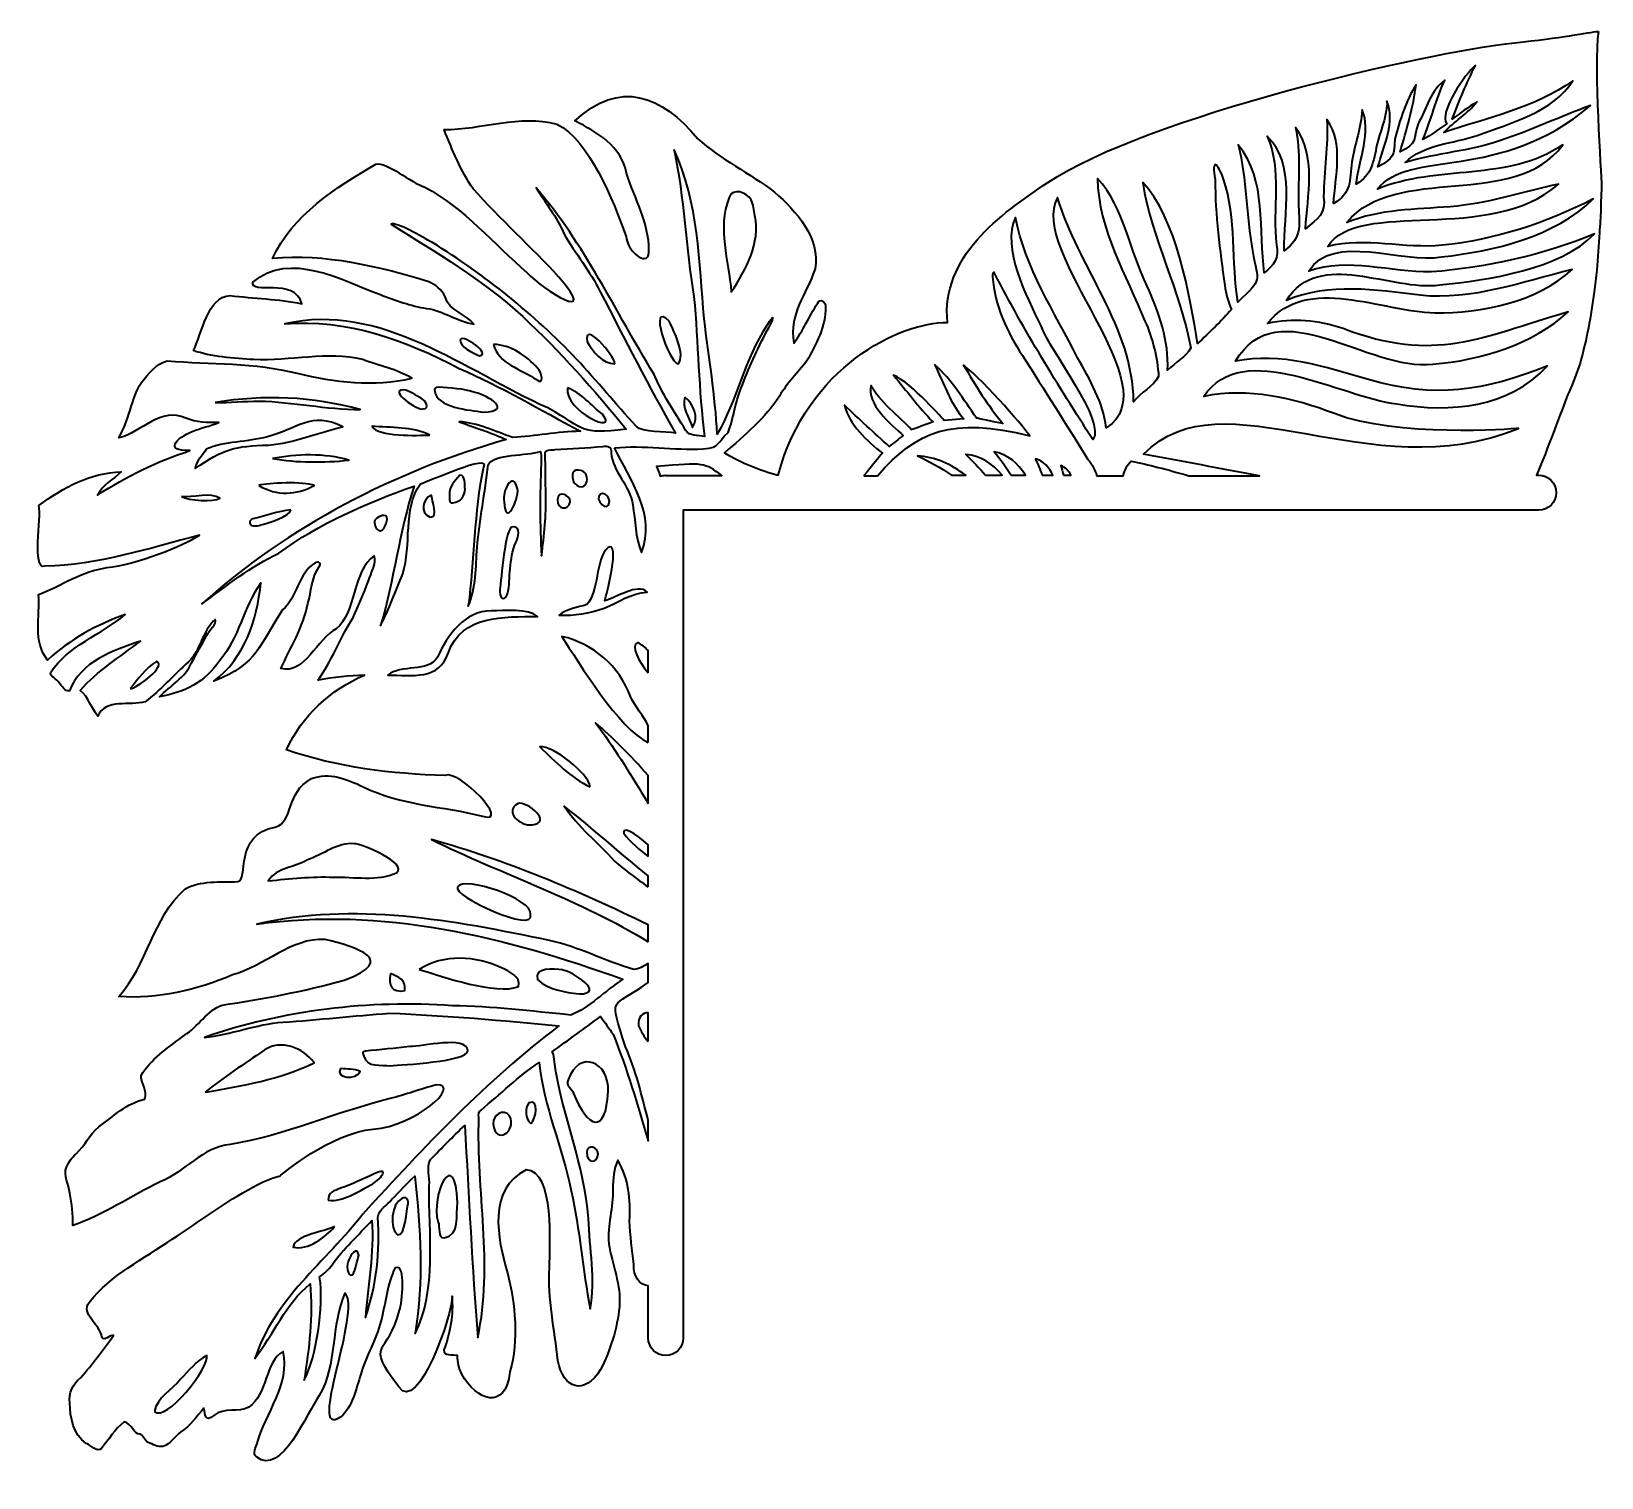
# Model space of a CAD drawing. Header units: millimetres. Extents: x -1 to 282, y 14 to 274.
import ezdxf

# ---------------------------------------------------------------- set-up
doc = ezdxf.new("R2010")
doc.units = ezdxf.units.MM
doc.header["$MEASUREMENT"] = 0
doc.layers.add('Layer 1', color=7, linetype='Continuous', lineweight=0)

msp = doc.modelspace()

# ---------------------------------------------------------------- linework, layer by layer
at = {"layer": 'Layer 1', "color": 18, "lineweight": 35, "true_color": 0x000000}
for points, knots in [([(281.55, 274.5), (279.65, 274.32), (274.71, 273.3), (266.49, 272.45), (250.01, 270.72), (200.1, 259.12), (182.28, 247.26), (173.57, 241.48), (162.98, 233.82), (164.18, 222.04), (155.47, 222.04), (138.99, 214.14), (133.63, 194.52), (130.28, 195.44), (127.04, 196.67), (124, 198.54), (127.53, 201.68), (131.3, 204.79), (133.91, 208.77), (135.22, 211.1), (137.16, 212.97), (138.78, 215.05), (140.44, 218.05), (142.28, 221.37), (142.2, 224.86), (142.28, 225.74), (141.25, 226.55), (140.72, 225.46), (139.21, 223.13), (138.18, 220.52), (136.45, 218.33), (135.64, 223.84), (138.68, 226.87), (140.3, 231.7), (141.29, 237.31), (136.91, 242.08), (133, 245.53), (128.52, 248.92), (123.33, 251.39), (119.13, 255.2), (112.61, 263), (105.09, 265.92), (96.98, 258.37), (101.14, 256.29), (105.34, 253.82), (106.33, 248.92), (107.77, 244.33), (110.38, 239.96), (110.35, 235.02), (110.38, 231.74), (106.96, 234.7), (106.57, 236.33), (106.4, 236.82), (106.26, 237.35), (106.12, 237.84), (104.07, 243.66), (99.45, 255.09), (93.77, 257.77), (87.03, 259.61), (80.22, 256.79), (73.41, 256.79), (74.93, 253.12), (76.38, 249.41), (78.67, 246.13), (83.57, 240.59), (89.15, 235.66), (94.12, 230.19), (101.64, 221.51), (91.23, 227.86), (88.41, 231), (82.3, 236.22), (77.12, 242.61), (69.92, 246.42), (67.63, 247.12), (62.9, 251.14), (61.14, 250.54), (53.94, 246.45), (45.97, 241.26), (42.47, 233.57), (52, 234.42), (61.59, 232.16), (70.66, 229.38), (71.93, 228.78), (72.99, 228), (73.59, 226.66), (74.4, 224.08), (77.33, 223.59), (78.81, 221.72), (75.81, 222.21), (73.31, 224.16), (70.27, 224.58), (67.38, 224.97), (64.66, 226.06), (61.95, 227.05), (54.93, 229.62), (45.65, 235.06), (38.95, 229.31), (38.42, 226.84), (46.43, 230.29), (47.8, 225.39), (43.53, 226.31), (39.16, 226.31), (34.85, 226.91), (30.66, 226.55), (29.81, 220.1), (28.22, 216.96), (31.26, 215.9), (35.6, 215.55), (39.12, 215.34), (45.65, 215.02), (52.35, 216.89), (58.74, 215.34), (61.7, 214.24), (64.88, 213.61), (67.63, 211.98), (60.78, 210.43), (53.69, 211.21), (46.95, 212.87), (39.3, 214.84), (31.33, 214.49), (23.5, 215.12), (21.59, 214.7), (20.04, 212.72), (18.87, 211.24), (16.9, 208.14), (16.69, 204.33), (14.75, 201.22), (18.84, 202.21), (22.37, 206.87), (26.85, 204.79), (28.75, 203.98), (30.8, 203.98), (32.81, 203.98), (31.26, 203.34), (29.53, 203.06), (27.98, 202.39), (25.15, 201.19), (22.82, 198.86), (27.59, 198.93), (21.63, 196.99), (16.09, 194.27), (10.94, 190.92), (11.85, 192.79), (13.76, 193.68), (15.2, 195.12), (9.63, 194.95), (4.76, 192.3), (0.35, 189.05), (0.92, 186.87), (-0.99, 177.45), (1.45, 178.08), (10.97, 178.26), (20.14, 181.33), (29.32, 183.69), (26.49, 181.79), (17.89, 178.4), (12.63, 177.84), (8.22, 177.27), (4.41, 174.59), (0.32, 173), (0.63, 168.98), (-0.78, 164.54), (1.94, 161.18), (5.93, 164.92), (10.79, 167.57), (15.91, 169.37), (11.82, 165.88), (5.36, 163.58), (2.54, 159), (2.15, 158.19), (3.74, 157.83), (4.02, 157.06), (4.48, 156.49), (5.08, 155.54), (5.86, 155.61), (7.94, 160.94), (13.69, 162.95), (18.66, 164.57), (14.96, 161.75), (10.87, 159.24), (7.83, 155.72), (9.38, 154.45), (9.7, 152.58), (11.01, 151.09), (12.42, 154.34), (16.79, 152.82), (19.54, 153.67), (22.33, 155.75), (24.69, 158.54), (27.34, 160.87), (29.56, 162.98), (29.84, 166.44), (32.14, 168.52), (32.63, 167.71), (30.9, 166.51), (30.66, 165.66), (29.7, 164.01), (28.82, 162.35), (27.9, 160.69), (26.71, 157.97), (24.06, 156.56), (22.08, 154.55), (26.74, 155.4), (30.27, 157.13), (32.98, 161.11), (36.48, 165.17), (37.22, 170.78), (40.39, 175.08), (39.65, 168.42), (37.46, 161.5), (31.93, 157.41), (39.93, 160.48), (40.11, 163.94), (44.27, 170.22), (46.95, 172.51), (47.13, 176.78), (50.09, 178.65), (50.73, 179.07), (51.47, 178.68), (50.84, 177.94), (49.53, 176), (49.49, 173.53), (48.86, 171.38), (48.01, 167.18), (45.79, 163.51), (43.99, 159.67), (48.15, 158.4), (50.55, 165.06), (53.97, 166.83), (57.54, 169.54), (56.94, 177.38), (60.82, 179.99), (61.31, 178.58), (60.18, 176.85), (59.8, 175.44), (58.88, 173.18), (58, 170.92), (56.94, 168.73), (54.65, 165.14), (53.16, 161.01), (50.69, 157.55), (53.52, 158.08), (56.3, 158.36), (59.09, 158.47), (52.99, 155.89), (47.73, 151.09), (45.01, 144.99), (54.19, 141.85), (63.96, 140.65), (73.62, 140.37), (76.02, 141.57), (85.72, 131.48), (80.36, 133.03), (73.2, 134.9), (65.55, 134.94), (58.84, 138.36), (55.95, 139.66), (52.67, 141.08), (49.53, 139.81), (44.73, 137.23), (46.39, 132.08), (42.97, 131.06), (35.49, 129.82), (38.21, 121.46), (36.23, 121.25), (33.06, 121.11), (29.53, 121.5), (26.67, 119.91), (20.88, 114.69), (19.93, 106.29), (14.78, 100.54), (21.73, 100.01), (28.89, 101.74), (35.28, 104.42), (41.03, 106.01), (45.83, 111.12), (51.96, 110.84), (57.54, 109.43), (65.4, 107.17), (55.39, 103.47), (48.15, 101.46), (40.82, 100.12), (33.41, 98.99), (30.66, 98), (29.07, 95.11), (26.6, 93.56), (23.92, 91.48), (21.06, 89.68), (19.09, 86.82), (18.77, 86.43), (18.73, 86.01), (18.87, 85.58), (19.12, 84.56), (20.07, 82.69), (19.33, 81.99), (16.26, 81.35), (13.72, 78.88), (11.18, 77.05), (9.42, 75.74), (8.71, 73.62), (7.06, 72.21), (6.35, 71.51), (5.75, 70.73), (5.33, 69.81), (4.73, 68.26), (5.79, 66.67), (5.93, 65.12), (6.31, 63.18), (6.56, 61.24), (6.49, 59.27), (12.03, 61.21), (16.97, 64.56), (22.23, 67.13), (26.71, 68.93), (29.84, 73.41), (34.85, 73.87), (44.73, 75.46), (53.97, 79.76), (63.68, 82.13), (66.46, 82.83), (69.25, 83.89), (72.07, 84.63), (72.07, 84.63), (72.07, 84.63), (72.07, 84.63), (76.62, 84.63), (68.23, 77.19), (60.64, 76.62), (53.06, 76.06), (43.89, 68.23), (43.89, 68.23), (42.19, 67.73), (40.57, 67.1), (39.05, 66.22), (33.9, 63.54), (29.32, 59.94), (24.41, 56.83), (19.26, 53.23), (13.41, 50.45), (9.42, 45.4), (7.83, 43.39), (11.5, 41.31), (11.71, 39.16), (12.1, 38.21), (13.12, 39.72), (13.83, 39.41), (11.89, 36.83), (10.05, 34.25), (7.9, 31.86), (6.49, 30.69), (5.72, 29.1), (5.93, 27.27), (6, 24.66), (6.53, 21.48), (8.89, 20), (9.74, 19.72), (10.83, 18.24), (11.64, 19.09), (12.98, 20.71), (14.01, 22.54), (15.73, 23.85), (17.07, 23.6), (17.6, 21.52), (18.56, 21.66), (19.16, 21.63), (19.37, 20.39), (20.07, 20.18), (20.92, 19.83), (21.77, 19.26), (22.72, 19.44), (24.09, 19.79), (24.8, 21.27), (25.96, 22.05), (27.66, 23.21), (28.79, 24.77), (30.13, 26.35), (30.41, 24.94), (30.27, 23.78), (31.89, 25.01), (33.83, 26.6), (36.3, 25.44), (38.21, 26.53), (41.56, 28.75), (41.17, 34.82), (44.41, 36.55), (45.76, 30.69), (41.24, 25.44), (39.69, 20), (39.41, 19.23), (38.88, 18.24), (39.58, 17.57), (44.1, 13.83), (48.72, 25.68), (50.91, 28.61), (54.22, 34.25), (52.92, 41.24), (55.53, 47.1), (58.74, 44.13), (48.61, 20.64), (54.75, 24.69), (57.01, 26.63), (57.47, 29.81), (58.42, 32.46), (59.27, 35.77), (61.24, 38.66), (62.02, 41.98), (62.9, 45.19), (63.11, 48.65), (64.59, 51.65), (66.67, 52.49), (65.83, 45.19), (65.4, 43.99), (63.32, 35.74), (58.91, 38.45), (65.26, 30.2), (68.62, 25.01), (75.07, 43.43), (74.86, 46.53), (75.25, 43.32), (74.51, 39.9), (73.45, 36.87), (73.27, 35.56), (75.07, 36.02), (75.85, 35.81), (75.78, 34.61), (76.16, 33.51), (76.59, 32.49), (79.3, 27.76), (84.42, 25.72), (85.3, 32.88), (86.89, 38.7), (86.29, 44.98), (84.84, 50.76), (83.04, 56.94), (81.17, 65.79), (88.23, 69.32), (93.45, 69.11), (92.43, 55.56), (92.43, 51.68), (92.04, 46.07), (93.38, 40.46), (93.94, 34.92), (94.9, 29.77), (98.74, 28.57), (101.64, 33.3), (103.4, 36.79), (104.67, 40.71), (105.02, 44.63), (105.41, 48.54), (103.68, 52.21), (103.12, 55.99), (102.83, 59.3), (103.93, 62.55), (103.86, 65.86), (103.86, 67.66), (104, 69.43), (104.74, 71.05), (106.75, 67.59), (107.07, 63.99), (106.86, 60.11), (106.93, 57.47), (107.35, 54.86), (107.6, 52.25), (107.56, 50.09), (108.58, 48.54), (110.24, 48.37), (110.24, 48.37), (110.24, 38.98), (110.24, 38.98), (110.24, 37.25), (111.65, 35.84), (113.38, 35.84), (115.11, 35.84), (116.52, 37.25), (116.52, 38.98), (116.52, 38.98), (116.52, 42.72), (116.52, 42.72), (116.52, 42.72), (116.52, 188.21), (116.52, 188.21), (116.52, 188.21), (268.18, 188.21), (268.18, 188.21), (268.18, 188.21), (270.79, 188.21), (270.79, 188.21), (272.52, 188.21), (273.93, 189.62), (273.93, 191.35), (273.93, 193.08), (272.52, 194.49), (270.79, 194.49), (270.79, 194.49), (270.37, 194.49), (270.37, 194.49), (272.27, 198.86), (275.06, 206.62), (275.98, 208.92), (276.08, 209.13), (276.15, 209.34), (276.26, 209.51), (277, 211.21), (277.64, 212.94), (278.24, 214.7), (279.44, 218.9), (280.21, 223.2), (280.78, 227.54), (280.95, 228.85), (281.09, 230.15), (281.23, 231.46), (281.45, 233.72), (281.59, 235.97), (281.73, 238.23), (281.83, 239.64), (281.9, 241.05), (281.98, 242.46), (281.98, 243.56), (282.01, 244.65), (282.08, 245.75), (282.08, 245.99), (282.08, 246.27), (282.08, 246.52), (282.12, 248.96), (280.63, 268.11), (281.55, 274.5)], [0, 0, 0, 0, 1, 1, 1, 2, 2, 2, 3, 3, 3, 4, 4, 4, 5, 5, 5, 6, 6, 6, 7, 7, 7, 8, 8, 8, 9, 9, 9, 10, 10, 10, 11, 11, 11, 12, 12, 12, 13, 13, 13, 14, 14, 14, 15, 15, 15, 16, 16, 16, 17, 17, 17, 18, 18, 18, 19, 19, 19, 20, 20, 20, 21, 21, 21, 22, 22, 22, 23, 23, 23, 24, 24, 24, 25, 25, 25, 26, 26, 26, 27, 27, 27, 28, 28, 28, 29, 29, 29, 30, 30, 30, 31, 31, 31, 32, 32, 32, 33, 33, 33, 34, 34, 34, 35, 35, 35, 36, 36, 36, 37, 37, 37, 38, 38, 38, 39, 39, 39, 40, 40, 40, 41, 41, 41, 42, 42, 42, 43, 43, 43, 44, 44, 44, 45, 45, 45, 46, 46, 46, 47, 47, 47, 48, 48, 48, 49, 49, 49, 50, 50, 50, 51, 51, 51, 52, 52, 52, 53, 53, 53, 54, 54, 54, 55, 55, 55, 56, 56, 56, 57, 57, 57, 58, 58, 58, 59, 59, 59, 60, 60, 60, 61, 61, 61, 62, 62, 62, 63, 63, 63, 64, 64, 64, 65, 65, 65, 66, 66, 66, 67, 67, 67, 68, 68, 68, 69, 69, 69, 70, 70, 70, 71, 71, 71, 72, 72, 72, 73, 73, 73, 74, 74, 74, 75, 75, 75, 76, 76, 76, 77, 77, 77, 78, 78, 78, 79, 79, 79, 80, 80, 80, 81, 81, 81, 82, 82, 82, 83, 83, 83, 84, 84, 84, 85, 85, 85, 86, 86, 86, 87, 87, 87, 88, 88, 88, 89, 89, 89, 90, 90, 90, 91, 91, 91, 92, 92, 92, 93, 93, 93, 94, 94, 94, 95, 95, 95, 96, 96, 96, 97, 97, 97, 98, 98, 98, 99, 99, 99, 100, 100, 100, 101, 101, 101, 102, 102, 102, 103, 103, 103, 104, 104, 104, 105, 105, 105, 106, 106, 106, 107, 107, 107, 108, 108, 108, 109, 109, 109, 110, 110, 110, 111, 111, 111, 112, 112, 112, 113, 113, 113, 114, 114, 114, 115, 115, 115, 116, 116, 116, 117, 117, 117, 118, 118, 118, 119, 119, 119, 120, 120, 120, 121, 121, 121, 122, 122, 122, 123, 123, 123, 124, 124, 124, 125, 125, 125, 126, 126, 126, 127, 127, 127, 128, 128, 128, 129, 129, 129, 130, 130, 130, 131, 131, 131, 132, 132, 132, 133, 133, 133, 134, 134, 134, 135, 135, 135, 136, 136, 136, 137, 137, 137, 138, 138, 138, 139, 139, 139, 140, 140, 140, 141, 141, 141, 142, 142, 142, 143, 143, 143, 144, 144, 144, 145, 145, 145, 146, 146, 146, 147, 147, 147, 148, 148, 148, 149, 149, 149, 150, 150, 150, 151, 151, 151, 152, 152, 152, 153, 153, 153, 154, 154, 154, 155, 155, 155, 156, 156, 156, 157, 157, 157, 158, 158, 158, 159, 159, 159, 160, 160, 160, 161, 161, 161, 162, 162, 162, 163, 163, 163, 164, 164, 164, 165, 165, 165, 166, 166, 166, 167, 167, 167, 168, 168, 168, 169, 169, 169, 170, 170, 170, 171, 171, 171, 172, 172, 172, 173, 173, 173, 174, 174, 174, 175, 175, 175, 175]), ([(252.98, 228.81), (244.05, 227.58), (231.28, 235.44), (225.28, 226.02), (233.08, 229.27), (241.34, 227.89), (249.41, 226.94), (258.73, 225.95), (267.93, 229.41), (276.82, 231.56), (270.37, 225.74), (260.6, 223.63), (252.06, 223.8), (242.43, 223.91), (229.06, 230.86), (221.86, 221.86), (226.45, 222.89), (231.07, 222.39), (235.51, 220.94), (252.17, 214.59), (260.1, 219.25), (276.08, 223.94), (269.7, 218.05), (260.28, 215.23), (251.71, 214.52), (240.1, 213.11), (223.77, 228.11), (216.11, 215.05), (224.3, 216.75), (232.27, 214), (240.07, 211.77), (251.92, 208.24), (260.99, 209.66), (272.34, 214.21), (265.32, 206.59), (254.99, 205.74), (245.18, 207.36), (235.2, 208.53), (217.42, 219.36), (210.4, 208.7), (218.44, 210.33), (226.52, 208.46), (233.93, 205.6), (245.18, 201.3), (265.85, 202.78), (267.16, 202.95), (240.21, 191.91), (214, 213.04), (199.5, 198.3), (206.48, 196.99), (213.47, 195.69), (220.45, 194.42), (220.45, 194.42), (207.68, 194.42), (207.68, 194.42), (203.87, 195.47), (200.27, 196.5), (197.31, 197.03), (196.53, 196.39), (196.22, 195.4), (195.83, 194.42), (195.83, 194.42), (191.1, 194.42), (191.1, 194.42), (190.75, 195.47), (190.29, 196.5), (189.48, 197.34), (185.63, 203.62), (181.68, 209.87), (177.69, 216.08), (174.91, 220.27), (172.68, 225.18), (172.3, 230.26), (172.23, 230.68), (172.4, 231.49), (172.72, 230.82), (178.01, 220.52), (184.11, 210.68), (190.39, 200.94), (192.93, 204.08), (182.49, 217.17), (181.01, 221.4), (178.54, 226.52), (173.81, 235.55), (176.46, 240.98), (178.12, 231.99), (183.52, 223.8), (187.64, 215.69), (189.83, 211.7), (192.26, 207.68), (192.79, 203.06), (204.61, 210.26), (178.51, 234.81), (184.01, 244.58), (187.75, 232.06), (197.63, 221.26), (197.73, 207.75), (199.04, 209.41), (201.26, 210.5), (202.25, 212.3), (202, 215.76), (201.19, 219.15), (199.78, 222.29), (196.39, 230.54), (191.35, 238.8), (191.24, 247.97), (196.14, 242.64), (196.99, 234.91), (200.2, 228.6), (202.28, 223.8), (204.15, 218.72), (203.87, 213.43), (205.18, 214.74), (207.26, 215.86), (208.03, 217.45), (206.23, 227.68), (200.98, 237.03), (199.39, 247.26), (205.35, 241.16), (207.96, 226.7), (209.27, 218.23), (211.42, 220.24), (213.5, 222.25), (215.41, 224.4), (214.7, 225.78), (214.38, 227.22), (214.17, 228.71), (213.32, 235.02), (212.44, 241.37), (212.44, 247.79), (211.7, 251.71), (212.9, 250.93), (213.96, 247.86), (216.32, 240.7), (215.37, 233.01), (216.54, 225.67), (221.12, 230.22), (220.24, 228.95), (219.15, 234.99), (218.12, 241.3), (218.12, 247.83), (216.61, 254.04), (221.83, 247.76), (220.24, 238.55), (221.3, 230.96), (222.99, 232.27), (224.12, 233.72), (223.48, 236.04), (222.74, 242.5), (224.51, 249.48), (221.83, 255.59), (227.08, 250.68), (224.83, 241.58), (224.86, 234.95), (228.39, 237.35), (227.51, 239.96), (227.47, 243.7), (227.4, 248.18), (227.89, 252.73), (226.94, 257.18), (230.75, 252.13), (229.09, 244.83), (228.71, 238.9), (230.89, 240.74), (232.48, 241.62), (231.99, 244.69), (232.06, 249.31), (232.87, 254), (232.59, 258.59), (235.69, 254.32), (234.1, 248.36), (233.79, 243.45), (237.14, 245.43), (236.64, 247.58), (237.1, 251), (237.6, 254.14), (238.76, 257.18), (238.94, 260.35), (240.63, 256.79), (238.37, 251.07), (237.84, 246.98), (240.74, 248.5), (240.95, 251.14), (241.62, 254.04), (242.18, 256.4), (243.17, 258.66), (243.42, 261.06), (243.45, 261.34), (243.42, 261.58), (243.38, 261.94), (245, 258.37), (242.82, 253.72), (241.79, 250.08), (244.79, 251.78), (244.62, 251.99), (244.86, 255.13), (245.78, 258.48), (246.77, 261.97), (248.67, 264.87), (248.18, 260.99), (246.94, 256.68), (245.78, 252.77), (248.99, 254.28), (248.04, 254.99), (249.06, 257.85), (250.44, 260.49), (251.39, 263.98), (253.86, 265.71), (252.2, 262.22), (251.46, 258.55), (249.87, 255.02), (251.32, 255.66), (252.73, 256.96), (254.21, 257.85), (252.66, 259.86), (257.6, 266.95), (259.36, 268.36), (257.85, 265.36), (256.4, 261.9), (255.16, 258.66), (256.65, 259.75), (258.06, 260.88), (259.64, 261.8), (257.99, 259.72), (255.55, 258.2), (253.65, 256.29), (261.48, 258.87), (270.19, 260.77), (276.93, 265.61), (273.4, 259.93), (265.68, 257.99), (259.68, 255.76), (255.34, 254.21), (249.98, 254.21), (246.73, 250.86), (252.34, 252.59), (258.34, 252.87), (263.88, 254.85), (269.38, 256.61), (274.78, 259.22), (280.11, 261.13), (263.67, 247.16), (247.26, 253.44), (241.72, 246.06), (252.38, 250.54), (265.29, 247.3), (275.1, 254.04), (266.56, 242.25), (244.97, 250.79), (236.18, 240.07), (242.15, 242.46), (248.53, 242.43), (254.81, 242.89), (261.44, 243.45), (267.9, 245.53), (274.36, 246.98), (261.97, 236.04), (238.27, 244.48), (232.73, 235.73), (239.54, 237.45), (246.52, 235.23), (253.4, 235.97), (262.82, 236.89), (272.27, 239.99), (280.6, 244.3), (273.72, 237.49), (262.71, 234.88), (253.26, 233.86), (246.17, 232.55), (233.64, 238.37), (229.31, 231.28), (236.5, 233.82), (244.02, 231.03), (251.42, 231.14), (261.37, 231.95), (271.67, 234.14), (280.81, 238.02), (274.74, 231.6), (261.55, 229.66), (252.98, 228.81)], [0, 0, 0, 0, 1, 1, 1, 2, 2, 2, 3, 3, 3, 4, 4, 4, 5, 5, 5, 6, 6, 6, 7, 7, 7, 8, 8, 8, 9, 9, 9, 10, 10, 10, 11, 11, 11, 12, 12, 12, 13, 13, 13, 14, 14, 14, 15, 15, 15, 16, 16, 16, 17, 17, 17, 18, 18, 18, 19, 19, 19, 20, 20, 20, 21, 21, 21, 22, 22, 22, 23, 23, 23, 24, 24, 24, 25, 25, 25, 26, 26, 26, 27, 27, 27, 28, 28, 28, 29, 29, 29, 30, 30, 30, 31, 31, 31, 32, 32, 32, 33, 33, 33, 34, 34, 34, 35, 35, 35, 36, 36, 36, 37, 37, 37, 38, 38, 38, 39, 39, 39, 40, 40, 40, 41, 41, 41, 42, 42, 42, 43, 43, 43, 44, 44, 44, 45, 45, 45, 46, 46, 46, 47, 47, 47, 48, 48, 48, 49, 49, 49, 50, 50, 50, 51, 51, 51, 52, 52, 52, 53, 53, 53, 54, 54, 54, 55, 55, 55, 56, 56, 56, 57, 57, 57, 58, 58, 58, 59, 59, 59, 60, 60, 60, 61, 61, 61, 62, 62, 62, 63, 63, 63, 64, 64, 64, 65, 65, 65, 66, 66, 66, 67, 67, 67, 68, 68, 68, 69, 69, 69, 70, 70, 70, 71, 71, 71, 72, 72, 72, 73, 73, 73, 74, 74, 74, 75, 75, 75, 76, 76, 76, 77, 77, 77, 78, 78, 78, 79, 79, 79, 80, 80, 80, 81, 81, 81, 82, 82, 82, 83, 83, 83, 84, 84, 84, 85, 85, 85, 86, 86, 86, 87, 87, 87, 88, 88, 88, 89, 89, 89, 90, 90, 90, 91, 91, 91, 92, 92, 92, 93, 93, 93, 93]), ([(104.14, 199.43), (107, 193.68), (111.72, 187.25), (109.01, 180.59), (107.84, 183.3), (107.95, 186.3), (107.42, 189.16), (106.96, 192.65), (103.82, 195.09), (103.54, 198.54), (103.65, 199.64), (102.98, 199.85), (102.02, 199.67), (99.17, 199.46), (96.31, 199.28), (93.45, 199.14), (92.85, 199), (91.51, 199.28), (91.65, 198.37), (91.69, 195.9), (91.72, 193.43), (91.76, 190.96), (91.86, 187.22), (91.48, 183.73), (90.98, 179.99), (90.66, 185.53), (90.7, 191.03), (90.91, 196.57), (90.95, 197.27), (90.98, 198.01), (90.8, 198.76), (88.37, 198.01), (82.37, 198.37), (81.39, 196.39), (80.79, 191.42), (79.8, 186.48), (79.37, 181.47), (79.13, 177.91), (79.2, 174.27), (77.79, 170.92), (78.85, 179.21), (78.81, 187.78), (80.5, 195.97), (82.13, 198.72), (70.45, 193.25), (69.14, 192.97), (65.93, 188.31), (67.63, 181.93), (65.97, 176.74), (64.73, 173.6), (63.5, 170.43), (61.98, 167.43), (64.42, 175.65), (65.33, 184.36), (68.02, 192.55), (59.48, 189.51), (50.94, 185.84), (43.6, 180.45), (38.56, 178.08), (34.25, 174.59), (29.77, 171.31), (45.26, 185.31), (64.59, 195.23), (84.6, 200.94), (81.81, 202.25), (79.02, 203.02), (76.13, 204.15), (79.52, 203.98), (82.59, 202.35), (85.76, 201.33), (89.82, 201.51), (93.91, 202.35), (98, 202.42), (90.77, 206.3), (83.68, 210.47), (76.16, 213.75), (66.43, 218.9), (55.88, 222.74), (44.7, 221.76), (62.05, 225.81), (77.08, 213.36), (92.11, 206.62), (99.31, 202.64), (97.58, 201.86), (106.26, 202.78), (100.44, 209.94), (94.33, 216.82), (87.59, 223.1), (80.47, 229.66), (72.04, 234.63), (63.85, 239.75), (64.84, 240.24), (69.36, 237.49), (71.33, 236.43), (80.79, 230.61), (89.61, 223.48), (97.3, 215.44), (101, 211.49), (104.35, 207.26), (108.06, 203.34), (109.22, 202.11), (113.28, 202.42), (115.15, 202.11), (110.28, 210.43), (106.05, 219), (101.56, 227.58), (99.77, 231.32), (97.05, 234.49), (95, 238.09), (93.73, 241.09), (91.69, 243.59), (90.03, 246.31), (98.64, 236.26), (104.35, 224.01), (111.23, 212.76), (112.75, 209.16), (114.93, 205.95), (116.95, 202.64), (117.62, 201.44), (119.2, 201.75), (120.4, 201.47), (119.27, 209.94), (119.27, 218.26), (118.46, 226.7), (117.02, 235.48), (116.73, 244.44), (114.9, 253.15), (119.31, 243.7), (119.42, 232.87), (120.3, 222.67), (121.14, 215.76), (122.31, 208.88), (122.66, 201.89), (126.26, 208.1), (127.53, 215.48), (131.62, 221.47), (132.89, 223.48), (133.14, 223.31), (132.01, 221.19), (130.17, 217.84), (128.55, 214.35), (127.21, 210.78), (125.98, 208.07), (125.66, 204.96), (124.64, 202.21), (122.59, 200.59), (123.37, 199.43), (120.16, 199.25), (114.83, 198.97), (109.4, 199.99), (104.14, 199.43)], [0, 0, 0, 0, 1, 1, 1, 2, 2, 2, 3, 3, 3, 4, 4, 4, 5, 5, 5, 6, 6, 6, 7, 7, 7, 8, 8, 8, 9, 9, 9, 10, 10, 10, 11, 11, 11, 12, 12, 12, 13, 13, 13, 14, 14, 14, 15, 15, 15, 16, 16, 16, 17, 17, 17, 18, 18, 18, 19, 19, 19, 20, 20, 20, 21, 21, 21, 22, 22, 22, 23, 23, 23, 24, 24, 24, 25, 25, 25, 26, 26, 26, 27, 27, 27, 28, 28, 28, 29, 29, 29, 30, 30, 30, 31, 31, 31, 32, 32, 32, 33, 33, 33, 34, 34, 34, 35, 35, 35, 36, 36, 36, 37, 37, 37, 38, 38, 38, 39, 39, 39, 40, 40, 40, 41, 41, 41, 42, 42, 42, 43, 43, 43, 44, 44, 44, 45, 45, 45, 46, 46, 46, 47, 47, 47, 48, 48, 48, 49, 49, 49, 50, 50, 50, 50]), ([(124.81, 244.58), (125.45, 246.38), (127.99, 245.53), (128.76, 244.16), (129.26, 243.31), (129.22, 242.25), (129.47, 241.3), (130.53, 236.36), (127.81, 231.56), (125.2, 227.54), (124.74, 233.36), (122.63, 238.83), (124.81, 244.58)], [0, 0, 0, 0, 1, 1, 1, 2, 2, 2, 3, 3, 3, 4, 4, 4, 4]), ([(114.02, 222.29), (114.79, 220.49), (117.05, 216.22), (115.61, 214.59), (113.81, 215.02), (110.14, 226.02), (114.02, 222.29)], [0, 0, 0, 0, 1, 1, 1, 2, 2, 2, 2]), ([(104.18, 214.59), (102.13, 214.52), (100.12, 216.85), (99.24, 218.55), (98.39, 222.64), (104.28, 216.01), (104.18, 214.59)], [0, 0, 0, 0, 1, 1, 1, 2, 2, 2, 2]), ([(76.34, 218.97), (76.94, 219.92), (82.06, 216.22), (79.8, 216.04), (78.81, 216.39), (76.06, 217.77), (76.34, 218.97)], [0, 0, 0, 0, 1, 1, 1, 2, 2, 2, 2]), ([(82.34, 218.09), (85.48, 217.98), (88.26, 216.04), (90.28, 213.78), (91.02, 213.15), (91.62, 210.57), (90.06, 211.74), (87.49, 213.57), (83.11, 214.59), (82.34, 218.09)], [0, 0, 0, 0, 1, 1, 1, 2, 2, 2, 3, 3, 3, 3]), ([(151.59, 194.42), (151.59, 194.42), (149.15, 194.42), (149.15, 194.42), (149.15, 194.42), (149.15, 194.49), (149.15, 194.49), (150.53, 196.14), (152.01, 197.94), (152.44, 198.47), (149.65, 200.73), (146.51, 203.59), (145.59, 207.12), (148.31, 204.58), (150.95, 202.14), (153.67, 199.67), (154.48, 200.31), (155.33, 200.98), (156.21, 201.68), (153.95, 203.66), (149.44, 207.5), (150.42, 210.68), (151.66, 208), (155.75, 204.86), (157.69, 202.71), (157.69, 202.71), (159.53, 203.34), (161.57, 204.12), (158.96, 206.76), (156.85, 209.69), (154.45, 212.55), (157.76, 211.07), (163.58, 204.36), (163.58, 204.36), (163.58, 204.36), (167.11, 204.68), (167.11, 204.68), (165.03, 206.97), (164.01, 209.9), (162.67, 212.65), (162.42, 213.22), (162.17, 213.82), (161.92, 214.38), (164.99, 211.7), (167.08, 208.07), (169.44, 204.79), (169.44, 204.79), (172.61, 204.08), (174.17, 203.8), (171.41, 207.12), (169.23, 210.71), (167.08, 214.35), (171.13, 211.21), (178.65, 202.28), (179.03, 201.61), (165.06, 205.11), (158.57, 202.49), (151.59, 194.42)], [0, 0, 0, 0, 1, 1, 1, 2, 2, 2, 3, 3, 3, 4, 4, 4, 5, 5, 5, 6, 6, 6, 7, 7, 7, 8, 8, 8, 9, 9, 9, 10, 10, 10, 11, 11, 11, 12, 12, 12, 13, 13, 13, 14, 14, 14, 15, 15, 15, 16, 16, 16, 17, 17, 17, 18, 18, 18, 19, 19, 19, 19]), ([(66.11, 209.87), (67.27, 209.8), (68.26, 208.84), (69.32, 208.35), (70.03, 208.03), (71.01, 206.52), (69.64, 206.45), (68.65, 206.09), (63.32, 209.87), (66.11, 209.87)], [0, 0, 0, 0, 1, 1, 1, 2, 2, 2, 3, 3, 3, 3]), ([(72.39, 210.36), (74.61, 210.22), (76.87, 210.11), (78.99, 209.44), (81.53, 208.77), (85.87, 206.06), (80.47, 205.88), (77.96, 206.27), (72.14, 206.62), (71.75, 209.62), (71.58, 210.11), (71.79, 210.4), (72.39, 210.36)], [0, 0, 0, 0, 1, 1, 1, 2, 2, 2, 3, 3, 3, 4, 4, 4, 4]), ([(95.67, 210.26), (98.18, 209.34), (99.91, 207.05), (101.99, 205.49), (105.09, 201.61), (95.14, 205.92), (95.67, 210.26)], [0, 0, 0, 0, 1, 1, 1, 2, 2, 2, 2]), ([(32.14, 207.61), (40.92, 209.06), (49.64, 208.7), (58.31, 206.34), (52.18, 206.34), (46.18, 207.75), (40.04, 207.86), (37.43, 207.86), (34.78, 207.57), (32.14, 207.61)], [0, 0, 0, 0, 1, 1, 1, 2, 2, 2, 3, 3, 3, 3]), ([(116.84, 208.56), (118.43, 207.29), (119.42, 204.96), (118.22, 203.09), (117.69, 204.89), (116.17, 206.73), (116.84, 208.56)], [0, 0, 0, 0, 1, 1, 1, 2, 2, 2, 2]), ([(30.55, 199.21), (33.76, 200.66), (37.99, 200.41), (41.56, 201.44), (46.88, 202.71), (49.39, 206.13), (55.17, 203.24), (50.66, 202.21), (46.43, 200.31), (41.77, 199.92), (35.74, 199.81), (33.55, 199.21), (28.54, 195.69), (28.65, 197.27), (29.95, 197.94), (30.55, 199.21)], [0, 0, 0, 0, 1, 1, 1, 2, 2, 2, 3, 3, 3, 4, 4, 4, 5, 5, 5, 5]), ([(70.84, 201.75), (68.62, 201.68), (61.45, 201.33), (60.43, 203.34), (63.89, 203.02), (67.63, 203.27), (70.84, 201.75)], [0, 0, 0, 0, 1, 1, 1, 2, 2, 2, 2]), ([(42.47, 197.52), (46.74, 198.3), (51.93, 198.54), (56.23, 197.2), (51.68, 196.78), (46.95, 196.71), (42.47, 197.52)], [0, 0, 0, 0, 1, 1, 1, 2, 2, 2, 2]), ([(171.06, 194.49), (169.9, 195.83), (168.66, 197.06), (167.5, 198.26), (170.07, 198.08), (172.33, 196.57), (174.06, 194.49), (174.06, 194.49), (171.06, 194.49), (171.06, 194.49)], [0, 0, 0, 0, 1, 1, 1, 2, 2, 2, 3, 3, 3, 3]), ([(175.68, 194.49), (174.77, 196), (173.71, 197.41), (172.58, 198.72), (175.01, 198.33), (176.88, 196.67), (178.26, 194.49), (178.26, 194.49), (175.68, 194.49), (175.68, 194.49)], [0, 0, 0, 0, 1, 1, 1, 2, 2, 2, 3, 3, 3, 3]), ([(86.68, 192.02), (86.89, 190.01), (84.42, 184.86), (84.24, 189.76), (83.89, 191.52), (85.72, 195.58), (86.68, 192.02)], [0, 0, 0, 0, 1, 1, 1, 2, 2, 2, 2]), ([(97.65, 195.44), (100.22, 195.37), (99.31, 190.82), (96.98, 193), (96.38, 193.78), (96.24, 195.65), (97.65, 195.44)], [0, 0, 0, 0, 1, 1, 1, 2, 2, 2, 2]), ([(113.38, 194.45), (113.38, 194.45), (113.38, 194.49), (113.38, 194.49), (113.03, 194.49), (112.71, 194.42), (112.4, 194.31), (112.18, 194.91), (111.97, 195.51), (111.72, 196.07), (120.4, 196.85), (120.4, 196.71), (123.47, 194.45), (123.47, 194.45), (113.38, 194.45), (113.38, 194.45)], [0, 0, 0, 0, 1, 1, 1, 2, 2, 2, 3, 3, 3, 4, 4, 4, 5, 5, 5, 5]), ([(164.92, 194.49), (162.98, 195.86), (160.87, 197.03), (158.75, 197.98), (161.92, 197.84), (164.89, 196.46), (167.46, 194.49), (167.46, 194.49), (164.92, 194.49), (164.92, 194.49)], [0, 0, 0, 0, 1, 1, 1, 2, 2, 2, 3, 3, 3, 3]), ([(181.26, 194.49), (180.9, 195.51), (180.48, 196.5), (180.02, 197.45), (181.54, 197.03), (182.53, 195.93), (183.2, 194.49), (183.2, 194.49), (181.26, 194.49), (181.26, 194.49)], [0, 0, 0, 0, 1, 1, 1, 2, 2, 2, 3, 3, 3, 3]), ([(185.07, 194.49), (184.93, 195.09), (184.78, 195.69), (184.61, 196.25), (185.42, 195.9), (186.02, 195.3), (186.44, 194.49), (186.44, 194.49), (185.07, 194.49), (185.07, 194.49)], [0, 0, 0, 0, 1, 1, 1, 2, 2, 2, 3, 3, 3, 3]), ([(40.04, 192.65), (41.59, 193.15), (48.22, 193.39), (49.99, 192.62), (46.78, 190.92), (43.25, 190.71), (40.04, 192.65)], [0, 0, 0, 0, 1, 1, 1, 2, 2, 2, 2]), ([(74.37, 190.99), (74.3, 192.51), (75.35, 193.39), (76.24, 194.49), (77.33, 194.56), (77.12, 192.76), (77.19, 191.98), (77.15, 190.82), (76.55, 189.69), (74.97, 189.55), (74.19, 189.41), (74.4, 190.5), (74.37, 190.99)], [0, 0, 0, 0, 1, 1, 1, 2, 2, 2, 3, 3, 3, 4, 4, 4, 4]), ([(26.07, 190.68), (28.05, 190.39), (31.54, 191.49), (32.98, 190.36), (31.96, 189.62), (27.34, 189.94), (26.07, 190.68)], [0, 0, 0, 0, 1, 1, 1, 2, 2, 2, 2]), ([(71.08, 190.99), (71.23, 189.97), (72.5, 186.8), (70.91, 186.94), (69, 187.82), (69.5, 190.04), (71.08, 190.99)], [0, 0, 0, 0, 1, 1, 1, 2, 2, 2, 2]), ([(93.84, 190.08), (93.94, 191.81), (96.17, 191.03), (96.17, 189.69), (95.78, 188.07), (93.77, 188.31), (93.84, 190.08)], [0, 0, 0, 0, 1, 1, 1, 2, 2, 2, 2]), ([(101.64, 191.1), (102.52, 191.49), (103.15, 190.54), (103.22, 189.79), (103.12, 187.43), (100.22, 190.22), (101.64, 191.1)], [0, 0, 0, 0, 1, 1, 1, 2, 2, 2, 2]), ([(45.76, 188.28), (45.86, 187.08), (41.45, 185.88), (40.36, 185.53), (39.76, 185.35), (38.06, 185.1), (38.42, 186.2), (38.49, 186.44), (38.7, 186.55), (38.91, 186.62), (41.2, 187.15), (43.43, 188.03), (45.76, 188.28)], [0, 0, 0, 0, 1, 1, 1, 2, 2, 2, 3, 3, 3, 4, 4, 4, 4]), ([(61.03, 186.55), (61.59, 187.01), (63.18, 187.89), (63.15, 186.51), (62.23, 182.35), (60.25, 185.77), (61.03, 186.55)], [0, 0, 0, 0, 1, 1, 1, 2, 2, 2, 2]), ([(85.87, 185.21), (87.35, 185.17), (86.78, 183.23), (86.36, 182.39), (85.69, 180.87), (85.48, 179.28), (85.34, 177.69), (85.16, 176.18), (85.23, 174.62), (84.88, 173.11), (84.1, 171.38), (83.33, 172.65), (83.47, 173.88), (83.78, 175.58), (84.31, 185.28), (85.87, 185.21)], [0, 0, 0, 0, 1, 1, 1, 2, 2, 2, 3, 3, 3, 4, 4, 4, 5, 5, 5, 5]), ([(99.13, 171.17), (101.39, 173.53), (100.61, 179.18), (102.98, 181.5), (105.27, 182.84), (102.69, 172.83), (102.38, 171.87), (104.42, 172.37), (108.37, 175.15), (110.03, 173.43), (107.17, 173.28), (104.81, 171.59), (102.27, 170.53), (99.7, 169.62), (96.87, 169.12), (94.16, 169.3), (95.6, 170.43), (97.47, 170.64), (99.13, 171.17)], [0, 0, 0, 0, 1, 1, 1, 2, 2, 2, 3, 3, 3, 4, 4, 4, 5, 5, 5, 6, 6, 6, 6]), ([(74.19, 162.56), (72.67, 157.48), (67.52, 158.47), (63.29, 158.47), (65.55, 160.48), (70.59, 158.86), (72.21, 161.68), (74.05, 165.66), (77.05, 170.04), (81.95, 170.07), (84.17, 170), (88.72, 170.57), (90.24, 169.02), (84.28, 169.02), (76.66, 169.33), (74.19, 162.56)], [0, 0, 0, 0, 1, 1, 1, 2, 2, 2, 3, 3, 3, 4, 4, 4, 5, 5, 5, 5]), ([(110.24, 146.33), (104.95, 148.73), (97.75, 160.66), (94.65, 165.45), (100.33, 164.11), (104.99, 160.13), (107, 154.62), (107.81, 152.86), (109.4, 151.13), (110.24, 149.3), (110.24, 149.3), (110.24, 146.33), (110.24, 146.33)], [0, 0, 0, 0, 1, 1, 1, 2, 2, 2, 3, 3, 3, 4, 4, 4, 4]), ([(110.24, 158.89), (108.62, 160.62), (106.93, 163.97), (108.27, 164.29), (108.66, 164.29), (109.43, 163.69), (110.24, 162.88), (110.24, 162.88), (110.24, 158.89), (110.24, 158.89)], [0, 0, 0, 0, 1, 1, 1, 2, 2, 2, 3, 3, 3, 3]), ([(16.79, 156.03), (18.27, 157.76), (19.58, 159.7), (21.55, 160.9), (23.6, 160.3), (17.96, 156), (16.79, 156.03)], [0, 0, 0, 0, 1, 1, 1, 2, 2, 2, 2]), ([(110.24, 135.33), (110, 135.71), (109.78, 136.07), (109.57, 136.45), (106.75, 141.01), (104, 145.63), (100.72, 149.86), (103.65, 147.36), (107, 144.04), (110.24, 140.37), (110.24, 140.37), (110.24, 135.33), (110.24, 135.33)], [0, 0, 0, 0, 1, 1, 1, 2, 2, 2, 3, 3, 3, 4, 4, 4, 4]), ([(99.77, 138.36), (96.24, 139.88), (93.49, 142.95), (90.7, 145.52), (93.06, 145.84), (99.41, 140.79), (99.77, 138.36)], [0, 0, 0, 0, 1, 1, 1, 2, 2, 2, 2]), ([(89.29, 131.48), (87.17, 131.2), (84.1, 133.84), (86.75, 135.33), (88.44, 135.78), (93.1, 131.83), (89.29, 131.48)], [0, 0, 0, 0, 1, 1, 1, 2, 2, 2, 2]), ([(110.21, 120.3), (108.13, 121.78), (106.08, 123.3), (104.14, 124.95), (101.14, 128.31), (97.54, 131.13), (95.04, 134.87), (100.26, 130.77), (105.13, 126.44), (110.21, 122.27), (110.21, 122.27), (110.21, 120.3), (110.21, 120.3)], [0, 0, 0, 0, 1, 1, 1, 2, 2, 2, 3, 3, 3, 4, 4, 4, 4]), ([(110.24, 125.8), (108.62, 127.07), (107, 128.31), (105.8, 129.96), (105.66, 131.34), (107.7, 130.03), (110.24, 127.88), (110.24, 127.88), (110.24, 125.8), (110.24, 125.8)], [0, 0, 0, 0, 1, 1, 1, 2, 2, 2, 3, 3, 3, 3]), ([(48.82, 125.17), (51.58, 126.12), (54.19, 128.38), (57.19, 128.06), (58.56, 128.13), (67.03, 124.5), (64.84, 122.84), (61.38, 121.29), (57.19, 122.13), (53.48, 122.06), (49.53, 122.2), (45.61, 121.78), (41.73, 121.39), (43.29, 123.86), (46.5, 123.75), (48.82, 125.17)], [0, 0, 0, 0, 1, 1, 1, 2, 2, 2, 3, 3, 3, 4, 4, 4, 5, 5, 5, 5]), ([(110.24, 110.42), (97.93, 117.93), (84.07, 122.55), (71.12, 128.83), (84.53, 125.13), (97.68, 119.56), (110.24, 113.45), (110.24, 113.45), (110.24, 110.42), (110.24, 110.42)], [0, 0, 0, 0, 1, 1, 1, 2, 2, 2, 3, 3, 3, 3]), ([(75.85, 120.3), (76.98, 122.38), (89.5, 118.07), (89.01, 115.36), (90.1, 111.72), (74.65, 118.67), (75.85, 120.3)], [0, 0, 0, 0, 1, 1, 1, 2, 2, 2, 2]), ([(106.12, 91.48), (108.06, 87.21), (109.04, 82.66), (110.24, 78.18), (110.24, 78.18), (110.24, 74.51), (110.24, 74.51), (108.3, 81), (106.43, 87.49), (103.89, 93.73), (103.15, 94.79), (102.41, 95.85), (101.64, 96.91), (98.74, 94.83), (95.85, 92.71), (92.89, 90.56), (93.35, 89.99), (93.2, 89.36), (93.31, 88.79), (94.62, 79.23), (98.74, 70.2), (99.48, 60.5), (99.59, 55.14), (100.79, 49.46), (99.77, 44.27), (98.39, 51.29), (97.9, 58.49), (96.34, 65.51), (94.79, 73.34), (91.37, 80.68), (90.56, 88.65), (86.78, 86.15), (83.57, 82.94), (80.08, 80.08), (79.55, 79.76), (79.62, 79.34), (79.69, 78.78), (79.2, 65.51), (82.37, 52.18), (79.48, 39.05), (78.49, 51.68), (77.89, 64.56), (77.15, 77.29), (74.97, 75.32), (73.06, 73.24), (70.94, 71.16), (70.2, 69.78), (70.91, 67.94), (70.73, 66.43), (70.63, 58.07), (72.14, 47.34), (68.19, 39.79), (69.78, 49.21), (69.14, 58.7), (68.16, 68.16), (66.67, 66.89), (65.4, 65.37), (63.99, 63.99), (63.22, 62.94), (61.63, 62.16), (61.45, 60.78), (61.95, 54.65), (61.24, 48.51), (59.23, 42.69), (59.73, 48.47), (60.82, 54.36), (60.4, 60.18), (58, 57.5), (55.28, 55.14), (53.23, 52.18), (52.63, 51.29), (51.82, 50.66), (50.98, 50.02), (51.79, 44.59), (50.38, 35.56), (48.19, 31.4), (49.11, 37.15), (49.78, 42.9), (49.28, 48.75), (44.87, 45.19), (42.69, 39.69), (39.3, 35.28), (42.69, 45.9), (52.11, 52.81), (58.77, 61.31), (69.78, 73.41), (81.03, 85.34), (94.12, 95.25), (83.93, 96.24), (73.8, 97.12), (63.57, 97.54), (57.15, 97.05), (50.76, 96.34), (44.34, 95.92), (39.51, 95.57), (35, 93.66), (30.2, 93.17), (44.45, 98.07), (59.87, 99.94), (74.93, 98.88), (82.06, 98.74), (89.18, 97.93), (96.27, 97.19), (99.62, 98.5), (102.48, 101.64), (105.62, 103.65), (84.6, 111.3), (62.09, 116.77), (39.65, 113.59), (57.04, 117.65), (75.21, 114.26), (92.43, 110.63), (97.72, 109.5), (102.48, 106.89), (107.63, 105.41), (108.55, 105.52), (109.4, 105.97), (110.21, 106.5), (110.21, 106.5), (110.21, 103.05), (110.21, 103.05), (110.21, 103.05), (110.24, 103.05), (110.24, 103.05), (103.4, 98.25), (103.12, 100.97), (106.12, 91.48)], [0, 0, 0, 0, 1, 1, 1, 2, 2, 2, 3, 3, 3, 4, 4, 4, 5, 5, 5, 6, 6, 6, 7, 7, 7, 8, 8, 8, 9, 9, 9, 10, 10, 10, 11, 11, 11, 12, 12, 12, 13, 13, 13, 14, 14, 14, 15, 15, 15, 16, 16, 16, 17, 17, 17, 18, 18, 18, 19, 19, 19, 20, 20, 20, 21, 21, 21, 22, 22, 22, 23, 23, 23, 24, 24, 24, 25, 25, 25, 26, 26, 26, 27, 27, 27, 28, 28, 28, 29, 29, 29, 30, 30, 30, 31, 31, 31, 32, 32, 32, 33, 33, 33, 34, 34, 34, 35, 35, 35, 36, 36, 36, 37, 37, 37, 38, 38, 38, 39, 39, 39, 40, 40, 40, 41, 41, 41, 42, 42, 42, 42]), ([(68.9, 105.41), (73.27, 108.23), (79.2, 107.91), (83.78, 105.69), (85.09, 105.09), (87.35, 104.1), (86.85, 102.34), (82.73, 100.72), (73.34, 104.14), (68.9, 105.41)], [0, 0, 0, 0, 1, 1, 1, 2, 2, 2, 3, 3, 3, 3]), ([(94.69, 105.34), (96.59, 105.09), (102.69, 101.04), (97.75, 101), (95.21, 101.35), (92.15, 101.74), (90.28, 103.61), (89.46, 105.83), (93.35, 105.59), (94.69, 105.34)], [0, 0, 0, 0, 1, 1, 1, 2, 2, 2, 3, 3, 3, 3]), ([(63.75, 104.67), (65.19, 104.14), (66.64, 103.47), (66.32, 101.6), (64.03, 101.21), (63.25, 102.52), (63.75, 104.67)], [0, 0, 0, 0, 1, 1, 1, 2, 2, 2, 2]), ([(110.24, 92.43), (109.47, 93.24), (108.9, 94.3), (108.48, 95.25), (108.34, 96.94), (109.18, 97.65), (110.24, 97.61), (110.24, 97.61), (110.24, 92.43), (110.24, 92.43)], [0, 0, 0, 0, 1, 1, 1, 2, 2, 2, 3, 3, 3, 3]), ([(58.95, 89.78), (58.77, 90.24), (58.6, 90.63), (59.23, 90.66), (61.88, 91.02), (64.59, 91.16), (67.24, 91.55), (69.39, 91.4), (77.47, 93.63), (77.68, 90.73), (77.61, 88.83), (65.83, 88.23), (63.75, 88.05), (62.09, 88.3), (59.51, 87.63), (58.95, 89.78)], [0, 0, 0, 0, 1, 1, 1, 2, 2, 2, 3, 3, 3, 4, 4, 4, 5, 5, 5, 5]), ([(30.34, 83.29), (33.51, 85.9), (37.43, 88.41), (40.96, 90.84), (43.99, 92.92), (47.98, 91.33), (50.02, 88.58), (43.81, 85.62), (37.11, 84.42), (30.34, 83.29)], [0, 0, 0, 0, 1, 1, 1, 2, 2, 2, 3, 3, 3, 3]), ([(103.01, 83.43), (102.59, 75.46), (99.27, 76.8), (96.77, 83.08), (96.45, 84.03), (95.29, 84.42), (95.78, 85.55), (97.79, 91.12), (103.22, 88.79), (103.01, 83.43)], [0, 0, 0, 0, 1, 1, 1, 2, 2, 2, 3, 3, 3, 3]), ([(54.75, 87.56), (55.99, 87.38), (57.15, 87.59), (58.31, 87.03), (57.61, 85.44), (53.69, 85.72), (54.75, 87.56)], [0, 0, 0, 0, 1, 1, 1, 2, 2, 2, 2]), ([(89.04, 77.68), (88.02, 78.49), (87.91, 80.4), (88.69, 81.39), (90.66, 82.23), (90.03, 78.42), (89.04, 77.68)], [0, 0, 0, 0, 1, 1, 1, 2, 2, 2, 2]), ([(82.27, 77.58), (82.27, 79.23), (84.07, 80.47), (85.23, 79.02), (86.64, 76.16), (82.62, 73.7), (82.27, 77.58)], [0, 0, 0, 0, 1, 1, 1, 2, 2, 2, 2]), ([(73.41, 57.04), (72.21, 57.04), (72.71, 59.06), (72.35, 59.87), (70.87, 64.81), (75.42, 73.91), (75.85, 63.36), (75.49, 61.21), (76.38, 57.5), (73.41, 57.04)], [0, 0, 0, 0, 1, 1, 1, 2, 2, 2, 3, 3, 3, 3]), ([(99.13, 72.57), (99.27, 74.01), (101.21, 73.41), (101.18, 72.21), (101.18, 70.56), (99.2, 70.1), (99.13, 72.57)], [0, 0, 0, 0, 1, 1, 1, 2, 2, 2, 2]), ([(52.53, 63.82), (52.46, 65.3), (53.66, 65.55), (54.75, 65.97), (56.8, 66.71), (58.74, 67.59), (60.68, 68.51), (64.03, 70.1), (61.81, 67.35), (60.22, 66.57), (57.86, 65.4), (55.25, 63.5), (52.53, 63.82)], [0, 0, 0, 0, 1, 1, 1, 2, 2, 2, 3, 3, 3, 4, 4, 4, 4]), ([(66.92, 63.25), (66.57, 62.12), (66.5, 57.33), (65.02, 57.57), (63.43, 58.63), (63.99, 63.39), (65.79, 64.13), (66.57, 64.52), (66.96, 64.03), (66.92, 63.25)], [0, 0, 0, 0, 1, 1, 1, 2, 2, 2, 3, 3, 3, 3]), ([(53.69, 59.06), (52, 57.11), (48.89, 54.75), (46.18, 55.35), (46.64, 57.61), (51.72, 58.07), (53.69, 59.06)], [0, 0, 0, 0, 1, 1, 1, 2, 2, 2, 2]), ([(56.94, 50.38), (55.81, 49.85), (55.77, 52.42), (56.27, 53.09), (56.48, 53.94), (57.79, 55.67), (58.03, 53.9), (57.68, 52.78), (57.5, 51.43), (56.94, 50.38)], [0, 0, 0, 0, 1, 1, 1, 2, 2, 2, 3, 3, 3, 3]), ([(21.2, 25.75), (21.66, 28.26), (24.38, 29.63), (25.89, 31.54), (27.41, 33.02), (28.68, 34.85), (30.62, 35.84), (31.22, 33.73), (23.25, 23.64), (21.2, 25.75)], [0, 0, 0, 0, 1, 1, 1, 2, 2, 2, 3, 3, 3, 3])]:
    msp.add_open_spline(points, degree=3, knots=knots, dxfattribs=at)

doc.saveas('drawing.dxf')
